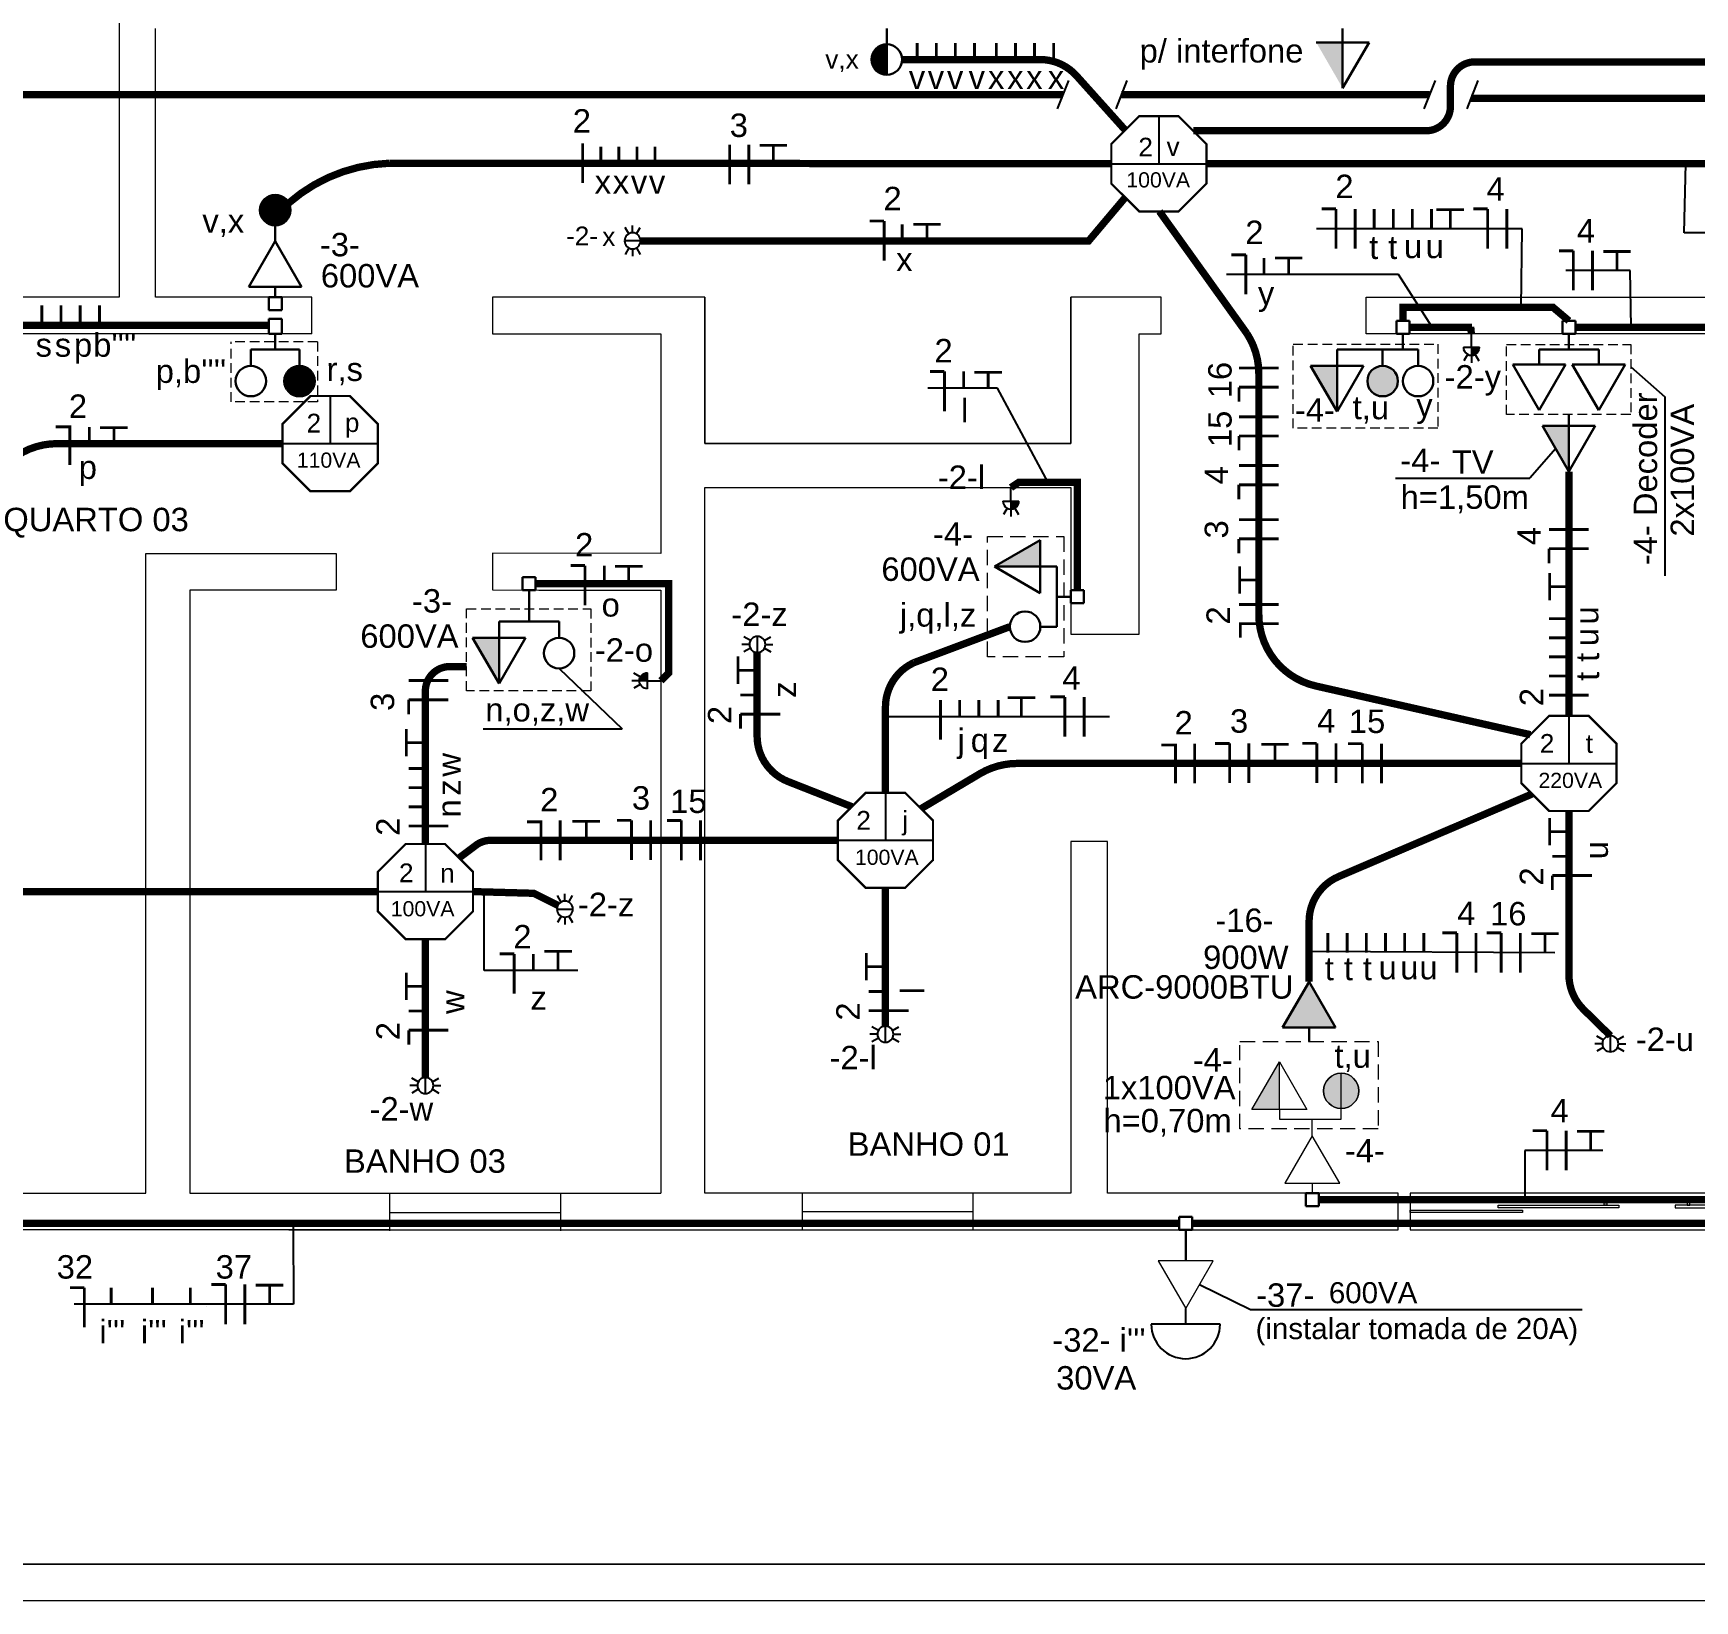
# Model space of a CAD drawing. Header units: millimetres. Extents: x 6597 to 20911, y -10306 to -132.
# Drawn here: x 12844 to 13524, y -6660 to -6018 of the extents above; entities that cross this region are included whole.
import ezdxf
from ezdxf.enums import TextEntityAlignment as Align

# ---------------------------------------------------------------- set-up
doc = ezdxf.new("R2010")
doc.units = ezdxf.units.MM
doc.header["$LTSCALE"] = 25
doc.header["$MEASUREMENT"] = 0
for name, pattern in [('DASHDOT2', [12.7, 6.35, -3.175, 0, -3.175]), ('Dashed', [0.75, 0.5, -0.25]), ('HIDDEN', [9.525, 6.35, -3.175]), ('RAYITAS', [0.375, 0.25, -0.125])]:
    doc.linetypes.add(name, pattern=pattern)
for name, color, linetype in [('CIRCUITOS', 7, 'Continuous'), ('Iluminação1', 1, 'Continuous'), ('MAAI - ELÉTRICA', 3, 'Continuous'), ('MAAI - HATCH', 1, 'Continuous'), ('MAAI - VEGETAÇÃO', 106, 'Continuous')]:
    doc.layers.add(name, color=color, linetype=linetype)
for name, color, linetype, lineweight in [('EL-Condutos', 5, 'Continuous', 30), ('MAAI - ALVENARIA', 7, 'Continuous', 0), ('P-SIMBOL', 1, 'Continuous', 30), ('TEXTO', 7, 'Continuous', 30), ('TOMADAS', 1, 'Continuous', 20)]:
    doc.layers.add(name, color=color, linetype=linetype, lineweight=lineweight)
doc.styles.add('Arial', font='arial.ttf')

# ---------------------------------------------------------------- blocks, each defined once
blk = doc.blocks.new('ARANDELA MEDIA')
at = {"layer": 'MAAI - HATCH'}
h = blk.add_hatch(color=256, dxfattribs=at)
h.dxf.hatch_style = 1
h.paths.add_polyline_path([(0.0882, 0, 0.414214), (0.0554, 0.0328), (0.0554, 0)])
at = {"color": 0}
for p, q in [((0.0554, 0), (0, 0)), ((0.0554, -0.0328), (0.0554, 0.0328))]:
    blk.add_line(p, q, dxfattribs=at)
for points in [[(0.0554, 0), (0.0882, 0)], [(0.0844, 0.0155), (0.1107, 0.0307)], [(0.0844, -0.0155), (0.1107, -0.0307)], [(0.0882, 0), (0.1187, 0)]]:
    blk.add_lwpolyline(points, dxfattribs=at)
blk.add_arc((0.0554, 0), 0.0328, 270, 90, dxfattribs=at)
blk = doc.blocks.new('INT. INTERMEDIARIO')
h = blk.add_hatch(color=256)
h.dxf.hatch_style = 1
h.paths.add_polyline_path([(0, 5.5, 0.414214), (9, 14.5, 0.414214), (0, 23.5)])
for p, q in [((0, 5.5), (0, 23.5)), ((0, 0), (0, 5.5))]:
    blk.add_line(p, q)
blk.add_circle((0, 14.5), 9)
blk = doc.blocks.new('*U18')
h = blk.add_hatch(color=256)
h.dxf.hatch_style = 1
h.paths.add_polyline_path([(-4, 11.26), (-23.5, 0), (-4, 0)])
for q in [(0, 0), (-23.5, 0)]:
    blk.add_line((-4, 0), q)
blk.add_lwpolyline([(-23.5, 0), (-4, -11.26), (-4, 11.26)], close=True)
blk = doc.blocks.new('*U16')
blk.add_line((4, 0), (0, 0))
blk.add_lwpolyline([(23.5, 0), (4, 11.26), (4, -11.26)], close=True)

msp = doc.modelspace()

# ---------------------------------------------------------------- hatches: boundary and pattern name
at = {"layer": 'P-SIMBOL', "linetype": 'Continuous'}
for points in [[(13193.38, -6022.83), (13193.38, -6029.07), (13187.13, -6029.07), (13187.18, -6028.11), (13187.73, -6026.42), (13188.33, -6025.37), (13189.03, -6024.57), (13190.08, -6023.77), (13191.38, -6023.15), (13192.68, -6022.87), (13193.38, -6022.88)], [(13380.15, -6022.02), (13380.15, -6040.77), (13369.32, -6022.02)], [(13193.38, -6035.32), (13193.38, -6029.07), (13187.13, -6029.07), (13187.18, -6030.04), (13187.73, -6031.74), (13188.33, -6032.79), (13189.03, -6033.59), (13190.08, -6034.39), (13191.38, -6035), (13192.68, -6035.29), (13193.38, -6035.27)], [(12936.59, -6090.74), (12942.84, -6090.74), (12942.84, -6084.49), (12941.87, -6084.54), (12940.17, -6085.09), (12939.12, -6085.69), (12938.32, -6086.39), (12937.52, -6087.44), (12936.91, -6088.74), (12936.62, -6090.04), (12936.64, -6090.74)], [(12949.08, -6090.74), (12942.84, -6090.74), (12942.84, -6084.49), (12943.8, -6084.54), (12945.49, -6085.09), (12946.54, -6085.69), (12947.34, -6086.39), (12948.14, -6087.44), (12948.76, -6088.74), (12949.04, -6090.04), (12949.03, -6090.74)], [(12936.59, -6090.74), (12942.84, -6090.74), (12942.84, -6096.99), (12941.87, -6096.94), (12940.17, -6096.39), (12939.12, -6095.79), (12938.32, -6095.09), (12937.52, -6094.04), (12936.91, -6092.74), (12936.62, -6091.44), (12936.64, -6090.74)], [(12949.08, -6090.74), (12942.84, -6090.74), (12942.84, -6096.99), (12943.8, -6096.94), (12945.49, -6096.39), (12946.54, -6095.79), (12947.34, -6095.09), (12948.14, -6094.04), (12948.76, -6092.74), (12949.04, -6091.44), (12949.03, -6090.74)], [(12946.54, -6160.77), (12952.79, -6160.77), (12952.79, -6154.52), (12951.83, -6154.57), (12950.13, -6155.12), (12949.08, -6155.72), (12948.28, -6156.42), (12947.48, -6157.47), (12946.87, -6158.77), (12946.58, -6160.07), (12946.6, -6160.77)], [(12959.04, -6160.77), (12952.79, -6160.77), (12952.79, -6154.52), (12953.76, -6154.57), (12955.45, -6155.12), (12956.5, -6155.72), (12957.3, -6156.42), (12958.1, -6157.47), (12958.72, -6158.77), (12959, -6160.07), (12958.99, -6160.77)], [(13377.84, -6154.52), (13377.84, -6173.27), (13367.01, -6154.52)], [(12946.54, -6160.77), (12952.79, -6160.77), (12952.79, -6167.02), (12951.83, -6166.97), (12950.13, -6166.42), (12949.08, -6165.83), (12948.28, -6165.12), (12947.48, -6164.08), (12946.87, -6162.78), (12946.58, -6161.47), (12946.6, -6160.77)], [(12959.04, -6160.77), (12952.79, -6160.77), (12952.79, -6167.02), (12953.76, -6166.97), (12955.45, -6166.42), (12956.5, -6165.83), (12957.3, -6165.12), (12958.1, -6164.08), (12958.72, -6162.78), (12959, -6161.47), (12958.99, -6160.77)], [(13472.85, -6179.07), (13472.85, -6197.82), (13462.02, -6179.07)], [(13256.29, -6236.79), (13237.54, -6236.79), (13256.29, -6225.97)], [(13034.54, -6265.95), (13034.54, -6284.7), (13023.71, -6265.95)], [(13377.22, -6425.6), (13366.4, -6406.85), (13355.57, -6425.6)]]:
    msp.add_hatch(color=256, dxfattribs=at).paths.add_polyline_path(points)
at = {"layer": 'P-SIMBOL'}
h = msp.add_hatch(color=256, dxfattribs=at)
h.dxf.hatch_style = 1
h.paths.add_polyline_path([(13396.53, -6167.02, 1), (13396.53, -6154.52, 1)])

# ---------------------------------------------------------------- linework, layer by layer
at = {"layer": 'CIRCUITOS'}
for p, q in [((13267.79, -6037.67), (13263.25, -6049.27)), ((13291.8, -6037.67), (13287.26, -6049.27)), ((13418.01, -6037.67), (13413.47, -6049.27)), ((13435.52, -6037.67), (13430.97, -6049.27)), ((13238.69, -6163.66), (13210.18, -6163.66)), ((13259.46, -6202.28), (13238.69, -6163.66)), ((13467.43, -6188.45), (13456.8, -6200.61)), ((13401.81, -6200.61), (13456.8, -6200.61)), ((13284.67, -6298.27), (13192.84, -6298.27)), ((13028.42, -6402.26), (13028.5, -6370.25)), ((13467.02, -6394.94), (13366.4, -6394.48)), ((13066.81, -6402.26), (13028.42, -6402.26)), ((13486.75, -6475.99), (13454.73, -6475.99)), ((13454.73, -6475.99), (13454.82, -6496.05)), ((13342.41, -6541.24), (13321.47, -6530.95)), ((13478.29, -6541.24), (13342.41, -6541.24))]:
    msp.add_line(p, q, dxfattribs=at)
at = {"layer": 'CIRCUITOS', "linetype": 'DASHDOT2'}
for p, q in [((13520.09, -6100), (13520.78, -6071.78)), ((13453.73, -6098.36), (13369.43, -6098.36)), ((13453.26, -6130.59), (13453.73, -6098.36)), ((13647.59, -6100), (13520.09, -6100)), ((13403.09, -6117.18), (13332.53, -6117.18)), ((13416.84, -6138.75), (13403.09, -6117.18)), ((13497.98, -6115.54), (13471.61, -6115.54)), ((13498.33, -6138.75), (13497.98, -6115.54)), ((13498.15, -6154.88), (13512.21, -6167.17)), ((13512.21, -6167.17), (13512.21, -6240.55)), ((13059.13, -6278.45), (13085, -6303.22)), ((13028, -6303.22), (13085, -6303.22)), ((12950.24, -6506.93), (12950.27, -6538.96)), ((12950.27, -6538.96), (12860.49, -6538.96))]:
    msp.add_line(p, q, dxfattribs=at)
at = {"layer": 'CIRCUITOS'}
for points, const_width in [([(13205.83, -6022.27), (13205.83, -6029.07)], 1.16), ([(13213.7, -6022.27), (13213.7, -6029.07)], 1.16), ([(13221.47, -6022.27), (13221.47, -6029.07)], 1.16), ([(13229.33, -6022.27), (13229.33, -6029.07)], 1.16), ([(13238.29, -6022.27), (13238.29, -6029.07)], 1.16), ([(13246.15, -6022.27), (13246.15, -6029.07)], 1.16), ([(13253.92, -6022.27), (13253.92, -6029.07)], 1.16), ([(13261.79, -6022.27), (13261.79, -6029.07)], 1.16), ([(13068.8, -6063.39), (13068.8, -6079.65)], 1.16), ([(13076.21, -6064.72), (13076.21, -6071.53)], 1.16), ([(13083.62, -6064.72), (13083.62, -6071.53)], 1.16), ([(13091.03, -6064.76), (13091.03, -6071.57)], 1.16), ([(13098.44, -6064.8), (13098.44, -6071.61)], 1.16), ([(13129.03, -6063.97), (13129.03, -6080.23)], 1.16), ([(13136.89, -6063.97), (13136.89, -6080.23)], 1.16), ([(13141.32, -6064.26), (13152.57, -6064.26)], 1.11), ([(13146.94, -6064.26), (13146.94, -6072.1)], 1.11), ([(13371.49, -6090.23), (13377.4, -6090.23)], 1.16), ([(13377.4, -6090.23), (13377.4, -6106.49)], 1.16), ([(13385.27, -6090.23), (13385.27, -6106.49)], 1.16), ([(13393.04, -6090.23), (13393.04, -6098.36)], 1.16), ([(13400.9, -6090.23), (13400.9, -6098.36)], 1.16), ([(13408.67, -6090.23), (13408.67, -6098.36)], 1.16), ([(13416.53, -6090.23), (13416.53, -6098.36)], 1.16), ([(13418.59, -6090.52), (13429.84, -6090.52)], 1.11), ([(13424.22, -6090.52), (13424.22, -6098.36)], 1.11), ([(13433.63, -6090.23), (13439.54, -6090.23)], 1.16), ([(13439.54, -6090.23), (13439.54, -6106.49)], 1.16), ([(13447.4, -6090.23), (13447.4, -6106.49)], 1.16), ([(13186.39, -6095.2), (13192.3, -6095.2)], 1.16), ([(13192.3, -6095.2), (13192.3, -6111.46)], 1.16), ([(13199.71, -6096.52), (13199.71, -6103.33)], 1.16), ([(13204.2, -6096.52), (13215.44, -6096.52)], 1.11), ([(13209.82, -6096.52), (13209.82, -6103.33)], 1.11), ([(13334.6, -6109.05), (13340.51, -6109.05)], 1.16), ([(13340.51, -6109.05), (13340.51, -6125.31)], 1.16), ([(13347.92, -6110.37), (13347.92, -6117.18)], 1.16), ([(13352.41, -6110.37), (13363.65, -6110.37)], 1.11), ([(13358.03, -6110.37), (13358.03, -6117.18)], 1.11), ([(13468.76, -6107.4), (13474.67, -6107.4)], 1.16), ([(13474.67, -6107.4), (13474.67, -6123.67)], 1.16), ([(13482.54, -6107.4), (13482.54, -6123.67)], 1.16), ([(13486.96, -6107.7), (13498.21, -6107.7)], 1.11), ([(13492.59, -6107.7), (13492.59, -6115.54)], 1.11), ([(12847.23, -6129.75), (12847.23, -6137.88)], 1.16), ([(12855.1, -6129.75), (12855.1, -6137.88)], 1.16), ([(12862.96, -6129.75), (12862.96, -6137.88)], 1.16), ([(12870.83, -6129.75), (12870.83, -6137.88)], 1.16), ([(13211.1, -6156.85), (13217.01, -6156.85)], 1.16), ([(13217.01, -6156.85), (13217.01, -6173.11)], 1.16), ([(13224.88, -6156.85), (13224.88, -6163.66)], 1.16), ([(13229.3, -6157.14), (13240.55, -6157.14)], 1.11), ([(13234.93, -6157.14), (13234.93, -6163.66)], 1.11), ([(13337.72, -6155.4), (13353.99, -6155.4)], 1.16), ([(13337.72, -6163.27), (13353.99, -6163.27)], 1.16), ([(13337.72, -6169.18), (13337.72, -6163.27)], 1.16), ([(12852.93, -6179.53), (12858.85, -6179.53)], 1.16), ([(12858.68, -6178.96), (12858.68, -6195.22)], 1.16), ([(12858.68, -6178.96), (12858.68, -6195.22)], 1.16), ([(12866.69, -6179.59), (12866.69, -6186.4)], 1.16), ([(12871.12, -6179.88), (12882.37, -6179.88)], 1.11), ([(12876.74, -6179.88), (12876.74, -6187.72)], 1.11), ([(13337.72, -6175.39), (13353.99, -6175.39)], 1.16), ([(13337.72, -6183.26), (13353.99, -6183.26)], 1.16), ([(13337.72, -6189.17), (13337.72, -6183.26)], 1.16), ([(13337.62, -6195.38), (13353.89, -6195.38)], 1.16), ([(13337.62, -6203.25), (13353.89, -6203.25)], 1.16), ([(13337.62, -6209.16), (13337.62, -6203.25)], 1.16), ([(13337.62, -6217.56), (13353.89, -6217.56)], 1.16), ([(13464.71, -6221.6), (13480.98, -6221.6)], 1.16), ([(13337.62, -6225.42), (13353.89, -6225.42)], 1.16), ([(13337.62, -6231.33), (13337.62, -6225.42)], 1.16), ([(13464.71, -6229.46), (13480.98, -6229.46)], 1.16), ([(13464.71, -6235.37), (13464.71, -6229.46)], 1.16), ([(13063.86, -6236.35), (13069.77, -6236.35)], 1.16), ([(13069.77, -6236.35), (13069.77, -6252.61)], 1.16), ([(13077.64, -6236.35), (13077.64, -6243.16)], 1.16), ([(13082.06, -6236.64), (13093.31, -6236.64)], 1.11), ([(13087.69, -6236.64), (13087.69, -6243.16)], 1.11), ([(13337.97, -6247.85), (13337.97, -6236.6)], 1.11), ([(13337.97, -6242.22), (13345.81, -6242.22)], 1.11), ([(13465.01, -6250.62), (13465.01, -6239.37)], 1.11), ([(13465.01, -6245), (13472.85, -6245)], 1.11), ([(13337.68, -6252.27), (13353.94, -6252.27)], 1.16), ([(13337.68, -6260.14), (13353.94, -6260.14)], 1.16), ([(13337.68, -6260.14), (13353.94, -6260.14)], 1.16), ([(13338.25, -6265.88), (13338.25, -6259.97)], 1.16), ([(13464.71, -6258.09), (13472.84, -6258.09)], 1.16), ([(13464.71, -6265.95), (13472.84, -6265.95)], 1.16), ([(13132.42, -6284.83), (13132.42, -6273.59)], 1.11), ([(13464.71, -6273.72), (13472.84, -6273.72)], 1.16), ([(12997.49, -6283.46), (13013.75, -6283.46)], 1.16), ([(13132.42, -6279.21), (13140.26, -6279.21)], 1.11), ([(13464.71, -6281.59), (13472.84, -6281.59)], 1.16), ([(13133.45, -6289.34), (13140.26, -6289.34)], 1.16), ([(13260.44, -6290.13), (13266.36, -6290.13)], 1.16), ([(13266.36, -6290.13), (13266.36, -6306.39)], 1.16), ([(13274.22, -6290.13), (13274.22, -6306.4)], 1.16), ([(13464.71, -6289.45), (13480.97, -6289.45)], 1.16), ([(12997.48, -6291.32), (13013.75, -6291.32)], 1.16), ([(12997.48, -6297.24), (12997.48, -6291.32)], 1.16), ([(13215.4, -6291.46), (13215.4, -6307.72)], 1.16), ([(13223.27, -6291.46), (13223.27, -6298.27)], 1.16), ([(13231.13, -6291.46), (13231.13, -6298.27)], 1.16), ([(13239, -6291.46), (13239, -6298.27)], 1.16), ([(13242.95, -6290.42), (13254.2, -6290.42)], 1.11), ([(13248.57, -6290.42), (13248.57, -6298.27)], 1.11), ([(12996.52, -6314.56), (12996.52, -6303.31)], 1.11), ([(13133.45, -6297.2), (13149.71, -6297.2)], 1.16), ([(13133.45, -6303.11), (13133.45, -6297.2)], 1.16), ([(12996.52, -6308.94), (13004.36, -6308.94)], 1.11), ([(13305.91, -6309.84), (13311.82, -6309.84)], 1.16), ([(13311.65, -6309.27), (13311.65, -6325.53)], 1.16), ([(13311.65, -6309.27), (13311.65, -6325.53)], 1.16), ([(13319.52, -6309.27), (13319.52, -6325.53)], 1.16), ([(13327.92, -6309.22), (13333.83, -6309.22)], 1.16), ([(13333.83, -6309.22), (13333.83, -6325.48)], 1.16), ([(13341.69, -6309.22), (13341.69, -6325.48)], 1.16), ([(13346.82, -6309.56), (13358.06, -6309.56)], 1.11), ([(13352.44, -6309.56), (13352.44, -6317.4)], 1.11), ([(13363.64, -6309.16), (13369.55, -6309.16)], 1.16), ([(13369.55, -6309.16), (13369.55, -6325.43)], 1.16), ([(13377.42, -6309.16), (13377.42, -6325.43)], 1.16), ([(13382.33, -6309.27), (13388.24, -6309.27)], 1.16), ([(13388.24, -6309.27), (13388.24, -6325.53)], 1.16), ([(13396.1, -6309.27), (13396.1, -6325.53)], 1.16), ([(12997.55, -6319.46), (13004.36, -6319.46)], 1.16), ([(12997.55, -6327.33), (13004.36, -6327.33)], 1.16), ([(12997.55, -6335.19), (13004.36, -6335.19)], 1.16), ([(12997.55, -6343.06), (13013.81, -6343.06)], 1.16), ([(13046, -6341.34), (13051.91, -6341.34)], 1.16), ([(13051.75, -6340.77), (13051.75, -6357.03)], 1.16), ([(13051.75, -6340.77), (13051.75, -6357.03)], 1.16), ([(13059.61, -6340.77), (13059.61, -6357.03)], 1.16), ([(13064.62, -6341.06), (13075.87, -6341.06)], 1.11), ([(13070.25, -6341.06), (13070.25, -6348.9)], 1.11), ([(13082.88, -6340.72), (13088.79, -6340.72)], 1.16), ([(13088.79, -6340.72), (13088.79, -6356.98)], 1.16), ([(13096.66, -6340.72), (13096.66, -6356.98)], 1.16), ([(13103.31, -6340.77), (13109.22, -6340.77)], 1.16), ([(13109.22, -6340.77), (13109.22, -6357.03)], 1.16), ([(13117.09, -6340.77), (13117.09, -6357.03)], 1.16), ([(13465.01, -6350.97), (13465.01, -6339.73)], 1.11), ([(13465.01, -6345.35), (13472.85, -6345.35)], 1.11), ([(13466.04, -6355.48), (13472.85, -6355.48)], 1.16), ([(13466.04, -6363.34), (13482.3, -6363.34)], 1.16), ([(13466.04, -6369.25), (13466.04, -6363.34)], 1.16), ([(13374.11, -6386.8), (13374.11, -6394.94)], 1.16), ([(13381.97, -6386.8), (13381.97, -6394.94)], 1.16), ([(13389.83, -6386.8), (13389.83, -6394.94)], 1.16), ([(13397.7, -6386.8), (13397.7, -6394.94)], 1.16), ([(13405.56, -6386.8), (13405.56, -6394.94)], 1.16), ([(13413.43, -6386.8), (13413.43, -6394.94)], 1.16), ([(13421.03, -6386.8), (13426.94, -6386.8)], 1.16), ([(13426.94, -6386.8), (13426.94, -6403.07)], 1.16), ([(13434.8, -6386.8), (13434.8, -6403.07)], 1.16), ([(13439.18, -6386.8), (13445.1, -6386.8)], 1.16), ([(13445.1, -6386.8), (13445.1, -6403.07)], 1.16), ([(13452.96, -6386.8), (13452.96, -6403.07)], 1.16), ([(13457.39, -6387.1), (13468.63, -6387.1)], 1.11), ([(13463.01, -6387.1), (13463.01, -6394.94)], 1.11), ([(13034.83, -6395.39), (13040.75, -6395.39)], 1.16), ([(13040.75, -6395.45), (13040.75, -6411.72)], 1.16), ([(13048.61, -6395.45), (13048.61, -6402.26)], 1.16), ([(13053.11, -6394.42), (13064.36, -6394.42)], 1.11), ([(13058.74, -6394.42), (13058.74, -6402.26)], 1.11), ([(13184.99, -6406.3), (13184.99, -6395.06)], 1.11), ([(12996.52, -6414.32), (12996.52, -6403.08)], 1.11), ([(13184.99, -6400.68), (13192.84, -6400.68)], 1.11), ([(12996.52, -6408.7), (13004.36, -6408.7)], 1.11), ([(13186.03, -6410.81), (13192.84, -6410.81)], 1.16), ([(12997.55, -6418.83), (13004.36, -6418.83)], 1.16), ([(13186.03, -6418.67), (13202.29, -6418.67)], 1.16), ([(12997.55, -6426.69), (13013.81, -6426.69)], 1.16), ([(12997.55, -6432.6), (12997.55, -6426.69)], 1.16), ([(13457.96, -6467.86), (13463.87, -6467.86)], 1.16), ([(13463.87, -6467.86), (13463.87, -6484.12)], 1.16), ([(13471.73, -6467.86), (13471.73, -6484.12)], 1.16), ([(13476.16, -6468.15), (13487.4, -6468.15)], 1.11), ([(13481.78, -6468.15), (13481.78, -6475.99)], 1.11), ([(12858.71, -6532.16), (12864.62, -6532.16)], 1.16), ([(12864.62, -6532.16), (12864.62, -6548.42)], 1.16), ([(12875.6, -6532.16), (12875.6, -6538.96)], 1.16), ([(12892.58, -6532.16), (12892.58, -6538.96)], 1.16), ([(12908.09, -6532.16), (12908.09, -6538.96)], 1.16), ([(12916.61, -6530.83), (12922.53, -6530.83)], 1.16), ([(12922.53, -6530.83), (12922.53, -6547.1)], 1.16), ([(12930.39, -6530.83), (12930.39, -6547.1)], 1.16), ([(12934.89, -6531.12), (12946.14, -6531.12)], 1.11), ([(12940.52, -6531.12), (12940.52, -6538.96)], 1.11)]:
    msp.add_lwpolyline(points, dxfattribs=dict(at, const_width=const_width))
at = {"layer": 'EL-Condutos', "const_width": 3}
for points in [[(13291.09, -6057.99), (13270.94, -6035.53, 0.209683), (13256.23, -6029.07), (13199.5, -6029.07)], [(13592.63, -6030.02), (13434.31, -6030.02, 0.414214), (13424.31, -6040.02), (13424.31, -6048.25, -0.414214), (13414.31, -6058.25), (13318.92, -6058.25)], [(13045.86, -6071.53), (12989.68, -6071.53, 0.173151), (12948.38, -6087.85, 0.10327)], [(13305.09, -6091.28), (13340.83, -6141.16, -0.14705), (13345.81, -6157.7), (13345.81, -6256.42, 0.350281), (13369.17, -6285.68), (13457.05, -6305.62)], [(12945.86, -6186.4), (12853.54, -6186.4, 0.146457), (12837.05, -6191.33), (12664.66, -6303.61)], [(13192.84, -6329.4), (13192.84, -6294.31, -0.293704), (13204.53, -6276.11), (13243.79, -6261.39)], [(13140.26, -6271.93), (13140.26, -6306.21, 0.308044), (13152.92, -6324.81), (13179.05, -6335.11)], [(13021.21, -6277.72), (13014.36, -6277.72, 0.414214), (13004.36, -6287.72), (13004.36, -6350.4)], [(13453.35, -6317.4), (13246.88, -6317.4, 0.134722), (13231.56, -6321.6), (13207.44, -6335.92)], [(12984.86, -6369.9), (12692.61, -6369.9, -0.300101), (12674.22, -6357.77), (12664.66, -6331.19)], [(13366.4, -6406.85), (13366.4, -6382.11, -0.300446), (13378.55, -6363.72), (13457.78, -6329.91)], [(13472.85, -6336.9), (13472.85, -6403.9, 0.201459), (13478.84, -6418.18), (13489.83, -6428.95)], [(13173.34, -6348.9), (13031.11, -6348.9, 0.161972), (13025.12, -6350.89), (13018.15, -6356.11)]]:
    msp.add_lwpolyline(points, format="xyb", dxfattribs=at)
at = {"layer": 'EL-Condutos', "linetype": 'Dashed', "const_width": 3}
for points in [[(13265.52, -6043.47), (12939.02, -6043.47), (12468.06, -6043.47)], [(13432.67, -6044.93), (13661.36, -6044.93), (13711.12, -6053.98)]]:
    msp.add_lwpolyline(points, dxfattribs=at)
at = {"layer": 'EL-Condutos', "linetype": 'Dashed'}
msp.add_lwpolyline([(13415.74, -6043.47, 3, 3, 0), (13289.53, -6043.47, 3, 3, 0)], format="xyseb", dxfattribs=at)
at = {"layer": 'EL-Condutos', "const_width": 3}
for points in [[(13324.37, -6071.78), (13666.88, -6071.78), (13711.12, -6062.35)], [(13045.86, -6071.53), (13285.37, -6071.78)], [(13291.09, -6085.57), (13276.11, -6103.33), (13092.53, -6103.33)], [(13404.84, -6136.09), (13404.84, -6130.59), (13466.35, -6130.59), (13472.84, -6136.09)], [(12940.18, -6137.88), (12779.01, -6137.88)], [(13407.49, -6138.75), (13433.15, -6138.75)], [(13475.5, -6138.75), (13563.43, -6138.75)], [(13271.49, -6246.44), (13271.49, -6202.28), (13247.44, -6202.28), (13244.26, -6204.4)], [(13472.85, -6297.9), (13472.85, -6197.82)], [(13049.49, -6243.75), (13104.04, -6243.75), (13104.04, -6280.29), (13100.84, -6283.54)], [(13023.86, -6369.9), (13048.79, -6370.6), (13058.64, -6375.52)], [(13192.84, -6368.4), (13192.84, -6425.06)], [(13004.36, -6389.4), (13004.36, -6446.06)], [(13370.38, -6496.05), (13575.01, -6496.05)], [(13313.19, -6505.75), (12729.5, -6505.75)], [(14059.21, -6505.75), (13318.49, -6505.75)]]:
    msp.add_lwpolyline(points, dxfattribs=at)
at = {"layer": 'Iluminação1'}
for p, q in [((13304.87, -6052.28), (13304.87, -6071.78)), ((13285.37, -6071.78), (13324.37, -6071.78)), ((12965.36, -6166.9), (12965.36, -6186.4)), ((12945.86, -6186.4), (12984.86, -6186.4)), ((13472.85, -6297.9), (13472.85, -6317.4)), ((13453.35, -6317.4), (13492.35, -6317.4)), ((13192.84, -6329.4), (13192.84, -6348.9)), ((13004.36, -6350.4), (13004.36, -6369.9)), ((13173.34, -6348.9), (13212.34, -6348.9)), ((12984.86, -6369.9), (13023.86, -6369.9)), ((13315.84, -6547.12), (13315.84, -6540.7)), ((13329.96, -6547.12), (13301.71, -6547.12)), ((13329.96, -6547.12), (13301.71, -6547.12))]:
    msp.add_line(p, q, dxfattribs=at)
at = {"layer": 'Iluminação1', "const_width": 0.91}
for points in [[(13296.8, -6052.28), (13285.37, -6063.7), (13285.37, -6079.86), (13296.8, -6091.28), (13312.95, -6091.28), (13324.37, -6079.86), (13324.37, -6063.7), (13312.95, -6052.28)], [(12957.28, -6166.9), (12945.86, -6178.32), (12945.86, -6194.48), (12957.28, -6205.9), (12973.43, -6205.9), (12984.86, -6194.48), (12984.86, -6178.32), (12973.43, -6166.9)], [(13464.77, -6297.9), (13453.35, -6309.32), (13453.35, -6325.48), (13464.77, -6336.9), (13480.92, -6336.9), (13492.35, -6325.48), (13492.35, -6309.32), (13480.92, -6297.9)], [(13184.76, -6329.4), (13173.34, -6340.82), (13173.34, -6356.98), (13184.76, -6368.4), (13200.91, -6368.4), (13212.34, -6356.98), (13212.34, -6340.82), (13200.91, -6329.4)], [(12996.28, -6350.4), (12984.86, -6361.82), (12984.86, -6377.98), (12996.28, -6389.4), (13012.43, -6389.4), (13023.86, -6377.98), (13023.86, -6361.82), (13012.43, -6350.4)]]:
    msp.add_lwpolyline(points, close=True, dxfattribs=at)
at = {"layer": 'Iluminação1'}
msp.add_arc((13315.84, -6547.12), 14.12, 180, 0, dxfattribs=at)
msp.add_arc((13315.84, -6547.12), 14.12, 180, 0, dxfattribs=at)
at = {"layer": 'MAAI - ALVENARIA'}
for p, q in [((12878.86, -5930.4), (12878.86, -6126.4)), ((12893.86, -6126.4), (12893.86, -6016.4)), ((12878.86, -6126.4), (12698.86, -6126.4)), ((12957.84, -6126.4), (12893.86, -6126.4)), ((12957.84, -6141.4), (12957.84, -6126.4)), ((13118.84, -6126.4), (13031.84, -6126.4)), ((13031.84, -6126.4), (13031.84, -6141.4)), ((13118.84, -6126.4), (13118.84, -6186.4)), ((13118.84, -6186.4), (13118.84, -6126.4)), ((13268.84, -6186.4), (13268.84, -6126.4)), ((13305.84, -6126.4), (13268.84, -6126.4)), ((13268.84, -6126.4), (13268.84, -6126.4)), ((13268.84, -6126.4), (13268.84, -6186.4)), ((13305.84, -6141.4), (13305.84, -6126.4)), ((13389.84, -6141.4), (13389.84, -6126.4)), ((13389.84, -6126.4), (13715.94, -6126.4)), ((12957.84, -6141.4), (12478.86, -6141.4)), ((13031.84, -6141.4), (13100.84, -6141.4)), ((13100.84, -6141.4), (13100.84, -6231.4)), ((13296.84, -6264.4), (13296.84, -6141.4)), ((13296.84, -6141.4), (13305.84, -6141.4)), ((13715.86, -6141.4), (13389.84, -6141.4)), ((13118.84, -6186.4), (13268.84, -6186.4)), ((13268.84, -6186.4), (13118.84, -6186.4)), ((13118.84, -6493.4), (13118.84, -6204.4)), ((13118.84, -6204.4), (13268.84, -6204.4)), ((13268.84, -6204.4), (13268.84, -6264.4)), ((12889.88, -6493.4), (12889.88, -6231.4)), ((12889.88, -6231.4), (12967.84, -6231.4)), ((12967.84, -6231.4), (12967.84, -6246.4)), ((13100.84, -6231.4), (13031.84, -6231.32)), ((13031.84, -6231.32), (13031.84, -6246.32)), ((12967.84, -6246.4), (12907.88, -6246.4)), ((12907.88, -6246.4), (12907.88, -6493.4)), ((13031.84, -6246.32), (13100.84, -6246.4)), ((13050.84, -6246.4), (13100.84, -6246.4)), ((13100.84, -6246.4), (13100.84, -6383.4)), ((13100.84, -6246.4), (13100.84, -6493.4)), ((13268.84, -6264.4), (13296.84, -6264.4)), ((13273.84, -6349.4), (13268.84, -6349.4)), ((13268.84, -6349.4), (13268.84, -6493.4)), ((13278.84, -6349.4), (13273.84, -6349.4)), ((13273.84, -6349.4), (13273.84, -6349.4)), ((13283.84, -6349.4), (13278.84, -6349.4)), ((13278.84, -6349.4), (13278.84, -6349.4)), ((13283.84, -6493.4), (13283.84, -6349.4)), ((12478.86, -6493.4), (12889.88, -6493.4)), ((12907.88, -6493.4), (13100.84, -6493.4)), ((13258.84, -6493.4), (13118.84, -6493.4)), ((13268.84, -6493.4), (13258.84, -6493.4)), ((13268.84, -6493.4), (13268.84, -6493.4)), ((13402.85, -6493.4), (13283.84, -6493.4)), ((13402.85, -6508.4), (13402.85, -6493.4)), ((13435.63, -6505.75), (13375.63, -6505.75)), ((12989.84, -6508.4), (12463.86, -6508.4)), ((12948.47, -6508.4), (13228.84, -6508.4)), ((13228.84, -6508.4), (13402.85, -6508.4)), ((14342.86, -6645.4), (9548.86, -6645.4)), ((9548.86, -6645.4), (14342.86, -6645.4)), ((15548.86, -6660.4), (9533.86, -6660.4))]:
    msp.add_line(p, q, dxfattribs=at)
at = {"layer": 'MAAI - ALVENARIA', "ltscale": 0.0125}
for p, q in [((12989.84, -6508.9), (12989.84, -6493.9)), ((13059.84, -6508.9), (13059.84, -6493.9)), ((13158.84, -6508.4), (13158.84, -6493.4)), ((13228.84, -6508.4), (13228.84, -6493.4)), ((12989.84, -6501.4), (13059.84, -6501.4)), ((13158.84, -6500.9), (13228.84, -6500.9))]:
    msp.add_line(p, q, dxfattribs=at)
at = {"layer": 'MAAI - ALVENARIA'}
for points in [[(13601.85, -6508.4), (13601.85, -6493.4), (13407.85, -6493.4), (13407.85, -6508.4)], [(13453.85, -6501.4), (13407.85, -6501.4), (13407.85, -6500.4), (13453.85, -6500.4)], [(13493.35, -6499.4), (13443.85, -6499.4), (13443.85, -6498.4), (13493.35, -6498.4)], [(13487.35, -6498.4), (13487.35, -6497.4), (13488.35, -6497.4), (13488.35, -6498.4)], [(13516.35, -6499.4), (13565.85, -6499.4), (13565.85, -6498.4), (13516.35, -6498.4)], [(13522.35, -6498.4), (13522.35, -6497.4), (13521.35, -6497.4), (13521.35, -6498.4)]]:
    msp.add_lwpolyline(points, close=True, dxfattribs=at)
at = {"layer": 'MAAI - ELÉTRICA'}
for p, q in [((13092.53, -6103.33), (13085.97, -6103.33)), ((13092.53, -6103.33), (13085.97, -6103.33)), ((13140.38, -6271.93), (13140.38, -6265.37)), ((13140.38, -6271.93), (13140.38, -6265.37)), ((13058.25, -6377.07), (13064.81, -6377.07)), ((13058.25, -6377.07), (13064.81, -6377.07)), ((13192.84, -6431.62), (13192.84, -6425.06)), ((13192.84, -6431.62), (13192.84, -6425.06)), ((13489.83, -6435.52), (13489.83, -6428.95)), ((13489.83, -6435.52), (13489.83, -6428.95)), ((13004.36, -6452.62), (13004.36, -6446.06)), ((13004.36, -6452.62), (13004.36, -6446.06))]:
    msp.add_line(p, q, dxfattribs=at)
for points in [[(13087.7, -6100.44), (13086.18, -6097.8)], [(13089.25, -6100.05), (13089.25, -6097)], [(13090.8, -6100.44), (13092.32, -6097.8)], [(13087.7, -6106.22), (13086.18, -6108.86)], [(13089.25, -6106.61), (13089.25, -6109.66)], [(13090.8, -6106.22), (13092.32, -6108.86)], [(13137.1, -6268.65), (13134.05, -6268.65)], [(13137.49, -6267.1), (13134.85, -6265.58)], [(13143.27, -6267.1), (13145.91, -6265.58)], [(13143.66, -6268.65), (13146.71, -6268.65)], [(13137.49, -6270.2), (13134.85, -6271.72)], [(13143.27, -6270.2), (13145.91, -6271.72)], [(13061.53, -6373.79), (13061.53, -6370.75)], [(13059.98, -6374.18), (13058.46, -6371.54)], [(13063.08, -6374.18), (13064.6, -6371.54)], [(13059.98, -6379.97), (13058.46, -6382.6)], [(13061.53, -6380.36), (13061.53, -6383.4)], [(13063.08, -6379.97), (13064.6, -6382.6)], [(13189.94, -6426.79), (13187.3, -6425.27)], [(13195.73, -6426.79), (13198.37, -6425.27)], [(13189.55, -6428.34), (13186.51, -6428.34)], [(13189.94, -6429.89), (13187.3, -6431.41)], [(13195.73, -6429.89), (13198.37, -6431.41)], [(13196.12, -6428.34), (13199.16, -6428.34)], [(13486.54, -6432.23), (13483.5, -6432.23)], [(13486.93, -6430.68), (13484.3, -6429.16)], [(13492.72, -6430.68), (13495.36, -6429.16)], [(13493.11, -6432.23), (13496.16, -6432.23)], [(13486.93, -6433.78), (13484.3, -6435.31)], [(13492.72, -6433.78), (13495.36, -6435.31)], [(13001.46, -6447.79), (12998.83, -6446.27)], [(13007.25, -6447.79), (13009.89, -6446.27)], [(13001.07, -6449.34), (12998.03, -6449.34)], [(13001.46, -6450.89), (12998.83, -6452.41)], [(13007.25, -6450.89), (13009.89, -6452.41)], [(13007.64, -6449.34), (13010.69, -6449.34)]]:
    msp.add_lwpolyline(points, dxfattribs=at)
for centre, start, end in [((13089.25, -6103.33), 0, 180), ((13089.25, -6103.33), 180, 0), ((13140.38, -6268.65), 90, 270), ((13140.38, -6268.65), 270, 90), ((13061.53, -6377.07), 0, 180), ((13061.53, -6377.07), 180, 0), ((13192.84, -6428.34), 90, 270), ((13192.84, -6428.34), 270, 90), ((13489.83, -6432.23), 90, 270), ((13489.83, -6432.23), 270, 90), ((13004.36, -6449.34), 90, 270), ((13004.36, -6449.34), 270, 90)]:
    msp.add_arc(centre, 3.28, start, end, dxfattribs=at)
at = {"layer": 'MAAI - VEGETAÇÃO', "linetype": 'Continuous', "transparency": 33554559}
msp.add_line((12914.72, -6539.82), (12914.72, -6539.82), dxfattribs=at)
at = {"layer": 'P-SIMBOL'}
for p, q in [((13193.38, -6022.83), (13193.38, -6016.4)), ((13380.15, -6022.02), (13380.15, -6016.4)), ((13193.38, -6035.32), (13193.38, -6022.83)), ((13369.32, -6022.02), (13390.97, -6022.02)), ((13380.15, -6040.77), (13380.15, -6022.02)), ((13390.97, -6022.02), (13380.15, -6040.77)), ((12936.59, -6090.74), (12949.08, -6090.74)), ((12942.84, -6096.99), (12942.84, -6103.42)), ((12932.01, -6122.17), (12942.84, -6103.42)), ((12942.84, -6103.42), (12953.66, -6122.17)), ((12942.84, -6103.42), (12953.66, -6122.17)), ((12953.66, -6122.17), (12932.01, -6122.17)), ((12942.84, -6122.17), (12942.84, -6126.4)), ((12940.18, -6126.4), (12945.49, -6126.4)), ((12940.18, -6131.7), (12940.18, -6126.4)), ((12945.49, -6131.7), (12940.18, -6131.7)), ((12945.49, -6126.4), (12945.49, -6131.7)), ((12940.18, -6135.23), (12945.49, -6135.23)), ((12940.18, -6140.53), (12940.18, -6135.23)), ((12940.18, -6141.4), (12940.18, -6136.09)), ((12945.49, -6135.23), (12945.49, -6140.53)), ((12945.49, -6136.09), (12945.49, -6141.4)), ((13402.18, -6136.09), (13407.49, -6136.09)), ((13402.18, -6141.4), (13402.18, -6136.09)), ((13407.49, -6136.09), (13407.49, -6141.4)), ((13470.19, -6136.09), (13475.5, -6136.09)), ((13470.19, -6141.4), (13470.19, -6136.09)), ((13475.5, -6136.09), (13475.5, -6141.4)), ((12945.49, -6141.4), (12940.18, -6141.4)), ((12942.84, -6148.1), (12942.84, -6141.4)), ((12942.84, -6141.4), (12942.84, -6147.82)), ((13407.49, -6141.4), (13402.18, -6141.4)), ((13404.84, -6141.4), (13404.84, -6147.82)), ((13475.5, -6141.4), (13470.19, -6141.4)), ((13472.85, -6147.8), (13472.85, -6141.4)), ((12932.88, -6147.82), (12952.79, -6147.82)), ((12932.88, -6154.52), (12932.88, -6147.82)), ((12952.79, -6154.52), (12952.79, -6147.82)), ((13411.05, -6147.82), (13377.84, -6147.82)), ((13377.84, -6154.52), (13377.84, -6147.82)), ((13396.53, -6154.52), (13396.53, -6147.82)), ((13411.05, -6154.52), (13411.05, -6147.82)), ((13472.85, -6147.8), (13460.64, -6147.8)), ((13460.64, -6154.2), (13460.64, -6147.8)), ((13472.85, -6147.8), (13485.06, -6147.8)), ((13485.06, -6154.2), (13485.06, -6147.8)), ((13377.84, -6173.27), (13367.01, -6154.52)), ((13367.01, -6154.52), (13388.66, -6154.52)), ((13377.84, -6173.27), (13377.84, -6154.52)), ((13388.66, -6154.52), (13377.84, -6173.27)), ((13460.64, -6172.75), (13449.81, -6154)), ((13449.81, -6154), (13471.46, -6154)), ((13471.46, -6154), (13460.64, -6172.75)), ((13485.06, -6172.75), (13474.23, -6154)), ((13485.06, -6172.75), (13474.23, -6154)), ((13474.23, -6154), (13495.88, -6154)), ((13495.88, -6154), (13485.06, -6172.75)), ((12959.04, -6160.77), (12946.54, -6160.77)), ((13472.85, -6197.82), (13462.02, -6179.07)), ((13472.85, -6197.82), (13462.02, -6179.07)), ((13462.02, -6179.07), (13483.67, -6179.07)), ((13472.85, -6179.07), (13472.85, -6174.43)), ((13472.85, -6197.82), (13472.85, -6179.07)), ((13483.67, -6179.07), (13472.85, -6197.82)), ((13237.54, -6236.79), (13256.29, -6225.97)), ((13256.29, -6225.97), (13256.29, -6247.62)), ((13044.18, -6241.09), (13049.49, -6241.09)), ((13044.18, -6246.4), (13044.18, -6241.09)), ((13049.49, -6241.09), (13049.49, -6246.4)), ((13237.54, -6236.79), (13256.29, -6236.79)), ((13256.29, -6247.62), (13237.54, -6236.79)), ((13256.29, -6236.79), (13262.99, -6236.79)), ((13262.99, -6261.39), (13262.99, -6236.79)), ((13049.49, -6246.4), (13044.18, -6246.4)), ((13046.84, -6246.4), (13046.84, -6259.25)), ((13268.84, -6251.75), (13268.84, -6246.44)), ((13268.84, -6246.44), (13274.14, -6246.44)), ((13274.14, -6246.44), (13274.14, -6251.75)), ((13268.84, -6249.09), (13262.99, -6249.09)), ((13274.14, -6251.75), (13268.84, -6251.75)), ((13059.13, -6259.25), (13034.54, -6259.25)), ((13034.54, -6265.95), (13034.54, -6259.25)), ((13059.13, -6265.95), (13059.13, -6259.25)), ((13256.29, -6261.39), (13262.99, -6261.39)), ((13034.54, -6284.7), (13023.71, -6265.95)), ((13023.71, -6265.95), (13045.36, -6265.95)), ((13034.54, -6284.7), (13034.54, -6265.95)), ((13045.36, -6265.95), (13034.54, -6284.7)), ((13355.57, -6425.6), (13366.4, -6406.85)), ((13366.4, -6406.85), (13377.22, -6425.6)), ((13377.22, -6425.6), (13355.57, -6425.6)), ((13366.4, -6425.6), (13366.4, -6431.29)), ((13365.08, -6493.4), (13370.38, -6493.4)), ((13365.08, -6498.7), (13365.08, -6493.4)), ((13370.38, -6493.4), (13370.38, -6498.7)), ((13370.38, -6498.7), (13365.08, -6498.7)), ((13313.19, -6503.1), (13318.49, -6503.1)), ((13313.19, -6508.4), (13313.19, -6503.1)), ((13318.49, -6503.1), (13318.49, -6508.4)), ((13318.49, -6508.4), (13313.19, -6508.4)), ((13315.84, -6521.2), (13315.84, -6508.4))]:
    msp.add_line(p, q, dxfattribs=at)
for centre in [(13193.38, -6029.07), (12942.84, -6090.74), (12932.88, -6160.77), (12932.88, -6160.77), (12952.79, -6160.77), (12952.79, -6160.77), (13396.53, -6160.77), (13411.05, -6160.77), (13250.04, -6261.39), (13059.13, -6272.2)]:
    msp.add_circle(centre, 6.25, dxfattribs=at)
at = {"layer": 'TEXTO', "const_width": 3}
msp.add_lwpolyline([(13432.62, -6138.55), (13432.88, -6141.4)], dxfattribs=at)
at = {"layer": 'TOMADAS', "linetype": 'HIDDEN', "ltscale": 0.025}
for p, q in [((12960.2, -6144.66), (12924.74, -6144.66)), ((12960.2, -6144.66), (12924.74, -6144.66)), ((12924.74, -6169.33), (12924.74, -6144.66)), ((12960.2, -6144.66), (12960.2, -6169.33)), ((12960.2, -6169.33), (12924.74, -6169.33))]:
    msp.add_line(p, q, dxfattribs=at)
at = {"layer": 'TOMADAS'}
for p, q in [((13354.23, -6463.12), (13379.55, -6463.12)), ((13367.73, -6469.9), (13367.73, -6463.12))]:
    msp.add_line(p, q, dxfattribs=at)
at = {"layer": 'TOMADAS', "linetype": 'HIDDEN', "ltscale": 0.025}
for points in [[(13359.93, -6145.65), (13419.16, -6145.65), (13419.16, -6180.09), (13359.93, -6180.09)], [(13447.22, -6145.79), (13498.15, -6145.79), (13498.15, -6174.43), (13447.22, -6174.43)], [(13021.21, -6254.01), (13072.14, -6254.01), (13072.14, -6287.65), (13021.21, -6287.65)]]:
    msp.add_lwpolyline(points, close=True, dxfattribs=at)
at = {"layer": 'TOMADAS', "linetype": 'RAYITAS'}
for points in [[(13265.91, -6273.71), (13234.63, -6273.71), (13234.63, -6224.48), (13265.91, -6224.48)], [(13338.07, -6467.14), (13338.07, -6431.29), (13394.72, -6431.29), (13394.72, -6467.14)]]:
    msp.add_lwpolyline(points, close=True, dxfattribs=at)

# ---------------------------------------------------------------- block references
at = {"layer": 'MAAI - ELÉTRICA', "xscale": 100, "yscale": 100, "zscale": 100, "rotation": 270}
for p in [(13432.88, -6141.4), (13244.26, -6204.4)]:
    msp.add_blockref('ARANDELA MEDIA', p, dxfattribs=at)
at = {"layer": 'MAAI - ELÉTRICA', "xscale": -100, "yscale": 100, "zscale": 100}
msp.add_blockref('ARANDELA MEDIA', (13100.84, -6283.54), dxfattribs=at)
at = {"layer": 'TOMADAS', "xscale": -1, "rotation": 90}
msp.add_blockref('*U18', (13354.23, -6463.12), dxfattribs=at)
at = {"layer": 'TOMADAS', "yscale": 0.8, "zscale": 0.8}
for xscale in [0.8, -0.8]:
    msp.add_blockref('INT. INTERMEDIARIO', (13379.55, -6463.12), dxfattribs=dict(at, xscale=xscale))
at = {"layer": 'TOMADAS'}
for p, rotation in [((13367.73, -6493.4), 89.99999999999999), ((13315.84, -6517.2), 270)]:
    msp.add_blockref('*U16', p, dxfattribs=dict(at, rotation=rotation))

# ---------------------------------------------------------------- texts
at = {"layer": 'CIRCUITOS', "linetype": 'DASHDOT2', "style": 'Arial'}
for s, height, p in [('v,x', 7.68, (13168.19, -6032.77)), ('v', 9.6, (13202.41, -6041.11)), ('v', 9.6, (13210.18, -6041.11)), ('v', 9.6, (13218.05, -6041.11)), ('v', 9.6, (13226.92, -6041.11)), ('x', 9.6, (13234.87, -6041.11)), ('x', 9.6, (13242.73, -6041.11)), ('x', 9.6, (13250.5, -6041.11)), ('x', 9.6, (13259.38, -6041.11)), ('2', 9.6, (13064.73, -6059)), ('3', 9.6, (13129.05, -6060.78)), ('2', 7.68, (13296.44, -6068.78)), ('v', 7.68, (13308.01, -6068.57)), ('x', 9.6, (13073.72, -6083.94)), ('x', 9.6, (13081.13, -6083.94)), ('v', 9.6, (13088.54, -6083.98)), ('v', 9.6, (13095.95, -6084.02)), ('100VA', 6.221, (13291.55, -6081.46)), ('2', 9.6, (13377.16, -6085.83)), ('4', 9.6, (13439.08, -6086.93)), ('2', 9.6, (13192.05, -6090.8)), ('v,x', 9.6, (12912.99, -6100.02)), ('-2-', 7.68, (13061.98, -6105.17)), ('2', 9.6, (13340.26, -6104.65)), ('4', 9.6, (13476.11, -6104.01)), ('-3-', 9.6, (12961.14, -6109.67)), ('x', 7.68, (13076.82, -6105.45)), ('t', 9.6, (13391.04, -6110.77)), ('t', 9.6, (13398.83, -6110.77)), ('u', 9.6, (13405.25, -6110.4)), ('u', 9.6, (13414.13, -6110.4)), ('600VA', 9.6, (12961.52, -6122.42)), ('x', 9.6, (13197.23, -6115.74)), ('y', 9.6, (13345.44, -6129.59)), ('s', 9.6, (12844.67, -6150.8)), ('s', 9.6, (12852.54, -6150.8)), ('p', 9.6, (12860.4, -6150.8)), ("b''''", 9.6, (12868.27, -6150.79)), ('2', 9.6, (13212.92, -6153.12)), ("p,b''''", 9.6, (12893.88, -6161.52)), ('r,s', 9.6, (12963.88, -6160.73)), ('-2-y', 9.6, (13421.94, -6163.84)), ('2', 9.6, (12858.31, -6175.86)), ('l', 9.6, (13223.79, -6177.74)), ('-4-', 9.6, (13360.6, -6177.38)), ('t,u', 9.6, (13384.25, -6176.4)), ('y', 9.6, (13410.31, -6175.48)), ('2', 7.68, (12955.68, -6181.84)), ('p', 7.68, (12971.37, -6181.63)), ('p', 9.6, (12862.34, -6200.86)), ('110VA', 6.221, (12951.69, -6196.26)), ('-4-', 9.6, (13403.79, -6198.04)), ('-2-l', 9.6, (13214.29, -6204.96)), ('-4-', 9.6, (13212.32, -6228.2)), ('2', 9.6, (13065.68, -6232.62)), ('600VA', 9.6, (13191.17, -6242.63)), ('-3-', 9.6, (12998.86, -6255.61)), ('o', 9.6, (13076.56, -6257.24)), ('-2-z', 9.6, (13129.72, -6261.09)), ('j,q,l,z', 9.6, (13198.75, -6261.34)), ('600VA', 9.6, (12977.7, -6270.04)), ('-2-o', 9.6, (13073.78, -6275.74)), ('2', 9.6, (13211.4, -6287.73)), ('4', 9.6, (13265.29, -6287.22)), ('n,o,z,w', 9.6, (13028.91, -6300.21)), ('2', 9.6, (13311.29, -6305.54)), ('3', 9.6, (13333.99, -6304.82)), ('4', 9.6, (13369.71, -6304.76)), ('15', 9.6, (13382.7, -6304.95)), ('j', 9.6, (13222.34, -6312.73)), ('q', 9.6, (13227.79, -6312.73)), ('z', 9.6, (13236.48, -6312.73)), ('2', 7.68, (13460.91, -6313.05)), ('t', 7.68, (13479.74, -6313.11)), ('220VA', 6.221, (13460.37, -6327.45)), ('2', 9.6, (13051.38, -6337.04)), ('3', 9.6, (13088.95, -6336.32)), ('15', 9.6, (13104.66, -6337.7)), ('2', 7.68, (13180.9, -6344.55)), ('j', 7.68, (13199.73, -6344.61)), ('100VA', 6.221, (13180.36, -6358.95)), ('2', 7.68, (12993.54, -6366.05)), ('n', 7.68, (13010.38, -6366.18)), ('-2-z', 9.6, (13066.84, -6379.97)), ('100VA', 6.221, (12990.18, -6380.03)), ('-16-', 9.6, (13328.01, -6386.44)), ('4', 9.6, (13427.1, -6383.56)), ('16', 9.6, (13440.53, -6383.74)), ('2', 9.6, (13040.39, -6393.17)), ('t', 9.6, (13372.79, -6406.22)), ('t', 9.6, (13380.66, -6406.22)), ('t', 9.6, (13388.44, -6406.22)), ('u', 9.6, (13394.86, -6405.84)), ('u', 9.6, (13403.74, -6405.84)), ('u', 9.6, (13411.61, -6405.84)), ('z', 9.6, (13047.41, -6418.23)), ('-2-u', 9.6, (13500.23, -6435.2)), ('-2-l', 9.6, (13169.96, -6442.69)), ('-4-', 9.6, (13318.73, -6443.62)), ('1x100VA', 9.6, (13281.85, -6454.98)), ('-2-w', 9.6, (12981.49, -6463.69)), ('4', 9.6, (13465.31, -6464.46)), ('-4-', 9.6, (13381.07, -6480.81)), ('32', 9.6, (12853.31, -6528.43)), ('37', 9.6, (12918.44, -6528.43)), ('-37-', 9.6, (13344.72, -6539.99)), ('600VA', 8.64, (13374.51, -6538.53)), ("i'''", 9.6, (12870.79, -6554.93)), ("i'''", 9.6, (12887.78, -6554.93)), ("i'''", 9.6, (12903.28, -6554.93)), ("-32- i'''", 9.6, (13261.21, -6558.38)), ('(instalar tomada de 20A)', 8.64, (13344.48, -6553.23)), ('30VA', 9.6, (13262.78, -6573.88))]:
    msp.add_text(s, height=height, dxfattribs=at).set_placement(p)
for s, p in [('16', (13334.66, -6167.83)), ('-4- Decoder', (13508.98, -6236.23)), ('15', (13334.66, -6187.82)), ('2x100VA', (13524.13, -6224.49)), ('4', (13333.22, -6203.09)), ('3', (13333.22, -6225.26)), ('4', (13461.32, -6228.02)), ('2', (13333.95, -6260.5)), ('u', (13484.88, -6260.5)), ('u', (13484.88, -6269.38)), ('t', (13485.25, -6275.8)), ('t', (13485.25, -6283.58)), ('3', (12991.57, -6295.89)), ('z', (13156.23, -6290.53)), ('2', (13462.31, -6293.94)), ('2', (13129.72, -6301.29)), ('w', (13018.82, -6322.8)), ('z', (13018.82, -6330.67)), ('n', (13018.82, -6339.55)), ('2', (12993.82, -6347.05)), ('u', (13488.81, -6356.67)), ('2', (13462.31, -6367.43)), ('w', (13020.33, -6420.02)), ('l', (13208.8, -6412)), ('2', (13182.3, -6422.76)), ('2', (12993.82, -6430.78))]:
    msp.add_text(s, height=9.6, rotation=90, dxfattribs=at).set_placement(p)
for s, p in [('TV', (13442, -6198.73)), ('h=1,50m', (13456.44, -6213.11)), ('900W', (13358.02, -6401.59)), ('ARC-9000BTU', (13360, -6413.75)), ('h=0,70m', (13334.71, -6468.5))]:
    msp.add_text(s, height=9.6, dxfattribs=at).set_placement(p, align=Align.RIGHT)
msp.add_text('t,u', height=9.6, dxfattribs=at).set_placement((13391.69, -6432.48), align=Align.TOP_RIGHT)
at = {"layer": 'CIRCUITOS', "linetype": 'DASHDOT2', "insert": (13364.07, -6033.18), "char_height": 9.6, "width": 100.0722, "attachment_point": 9, "style": 'Arial'}
msp.add_mtext('\\pxt4;p/ interfone', dxfattribs=at)
at = {"layer": 'TEXTO', "linetype": 'DASHDOT2', "style": 'Arial'}
for s, p in [('QUARTO 03', (12831.44, -6222.28)), ('BANHO 01', (13177.38, -6478.14)), ('BANHO 03', (12971.01, -6485.09))]:
    msp.add_text(s, height=9.6, dxfattribs=at).set_placement(p)

doc.saveas('drawing.dxf')
